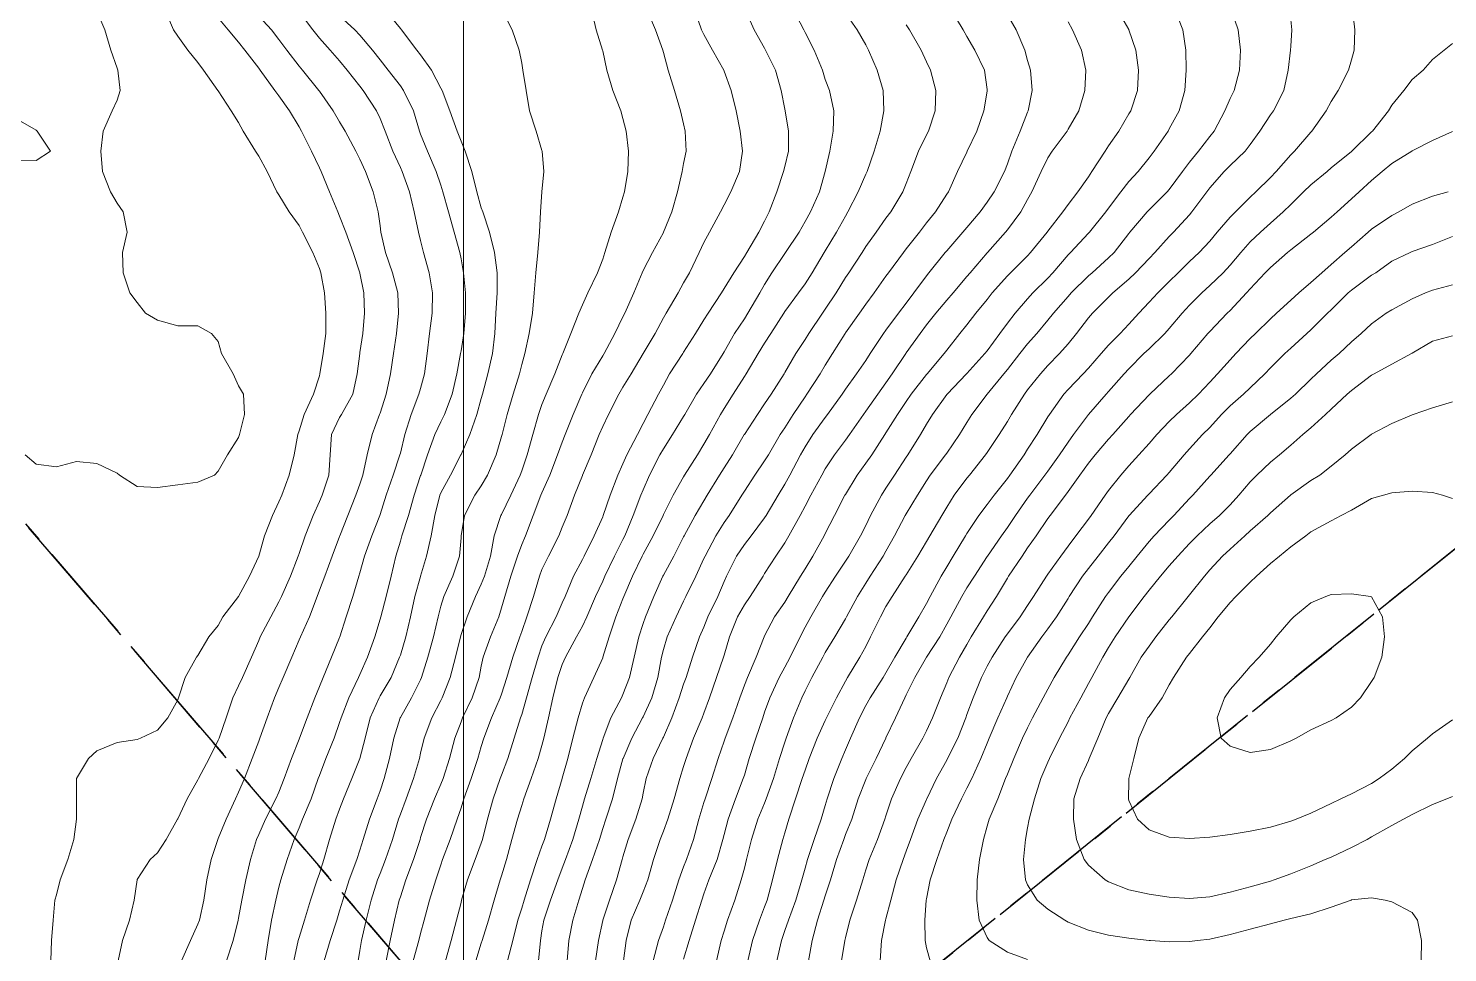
# Model space of a CAD drawing. Header units: centimetres. Extents: x 0 to 642158, y -847 to 649707.
# Drawn here: x 617056.06 to 617091.13, y 620321.45 to 620344.29 of the extents above; entities that cross this region are included whole.
import ezdxf

# ---------------------------------------------------------------- set-up
doc = ezdxf.new("R2010")
doc.units = ezdxf.units.CM
doc.header["$MEASUREMENT"] = 0
doc.linetypes.add('CENTERX2', pattern=[4, 2.5, -0.5, 0.5, -0.5])
doc.layers.add('MEV_grille', color=254, linetype='Continuous', lineweight=9)
doc.layers.add('WAL_topographie 0.5', color=253, linetype='Continuous', lineweight=20)
doc.layers.add('SPW_parcellaire cadastral', color=7, linetype='CENTERX2', lineweight=25, true_color=0xff0542)

# ---------------------------------------------------------------- blocks, each defined once
blk = doc.blocks.new('*U112')
at = {"layer": 'MEV_grille', "transparency": 33554687}
blk.add_lwpolyline([(0, 1825.476), (0, -1825.476)], dxfattribs=at)
blk = doc.blocks.new('*U113')
at = {"layer": 'MEV_grille', "color": 0, "linetype": 'ByBlock', "lineweight": -2, "transparency": 16777216}
blk.add_blockref('*U112', (1700, 0), dxfattribs=at)

msp = doc.modelspace()

# ---------------------------------------------------------------- linework, layer by layer
at = {"layer": 'SPW_parcellaire cadastral'}
for points in [[(617062.014, 620409.186), (617111.129, 620347.351), (617070.714, 620314.879), (617014.972, 620379.867), (617062.014, 620409.186)], [(617010.893, 620377.325), (617014.972, 620379.867), (617070.714, 620314.879), (617053.068, 620300.715), (616997.565, 620366.866), (617010.893, 620377.325)], [(617146.257, 620375.609), (617171.917, 620342.183), (617234.747, 620260.301), (617106.707, 620158.882), (617115.103, 620149.589), (617064.759, 620106.478), (617053.863, 620117.239), (616968.009, 620182.814), (616937.386, 620218.037), (616956.282, 620268.99), (616938.408, 620293.768), (616934.252, 620317.224), (616964.517, 620340.941), (617015.701, 620270.757), (617035.118, 620286.317), (617053.068, 620300.715), (617070.714, 620314.879), (617111.129, 620347.351), (617146.257, 620375.609)]]:
    msp.add_lwpolyline(points, dxfattribs=at)
at = {"layer": 'WAL_topographie 0.5'}
for points in [[(617056.612, 620321.25), (617056.633, 620321.75), (617056.668, 620322.25), (617056.715, 620322.75), (617056.75, 620322.883), (617056.842, 620323.25), (617057.037, 620323.75), (617057.185, 620324.25), (617057.247, 620324.75), (617057.25, 620325.25), (617057.25, 620325.75), (617057.25, 620325.75), (617057.541, 620326.25), (617057.75, 620326.437), (617058.25, 620326.639), (617058.75, 620326.715), (617058.831, 620326.75), (617059.25, 620326.945), (617059.508, 620327.25), (617059.75, 620327.697), (617059.769, 620327.75), (617059.93, 620328.25), (617060.214, 620328.75), (617060.25, 620328.794), (617060.522, 620329.25), (617060.75, 620329.537), (617060.866, 620329.75), (617061.25, 620330.25), (617061.25, 620330.25), (617061.524, 620330.75), (617061.75, 620331.25), (617061.75, 620331.25), (617061.897, 620331.75), (617062.088, 620332.25), (617062.25, 620332.592), (617062.32, 620332.75), (617062.499, 620333.25), (617062.624, 620333.75), (617062.721, 620334.25), (617062.75, 620334.341), (617062.873, 620334.75), (617063.108, 620335.25), (617063.25, 620335.7), (617063.264, 620335.75), (617063.343, 620336.25), (617063.406, 620336.75), (617063.407, 620337.25), (617063.372, 620337.75), (617063.287, 620338.25), (617063.25, 620338.35), (617063.086, 620338.75), (617062.834, 620339.25), (617062.75, 620339.413), (617062.504, 620339.75), (617062.25, 620340.175), (617062.202, 620340.25), (617061.956, 620340.75), (617061.75, 620341.129), (617061.673, 620341.25), (617061.368, 620341.75), (617061.25, 620341.958), (617061.066, 620342.25), (617060.75, 620342.739), (617060.741, 620342.75), (617060.388, 620343.25), (617060.25, 620343.446), (617059.997, 620343.75), (617059.75, 620344.09), (617059.648, 620344.25), (617059.428, 620344.75)], [(617062.62, 620321.25), (617062.729, 620321.75), (617062.75, 620321.826), (617062.882, 620322.25), (617063.034, 620322.75), (617063.198, 620323.25), (617063.25, 620323.405), (617063.36, 620323.75), (617063.502, 620324.25), (617063.658, 620324.75), (617063.75, 620324.996), (617063.849, 620325.25), (617064.049, 620325.75), (617064.25, 620326.247), (617064.251, 620326.25), (617064.384, 620326.75), (617064.504, 620327.25), (617064.724, 620327.75), (617064.75, 620327.797), (617065.022, 620328.25), (617065.233, 620328.75), (617065.25, 620328.799), (617065.387, 620329.25), (617065.505, 620329.75), (617065.608, 620330.25), (617065.75, 620330.747), (617065.751, 620330.75), (617065.9, 620331.25), (617066.015, 620331.75), (617066.1, 620332.25), (617066.228, 620332.75), (617066.25, 620332.807), (617066.489, 620333.25), (617066.747, 620333.75), (617066.75, 620333.757), (617066.965, 620334.25), (617067.143, 620334.75), (617067.25, 620335.142), (617067.279, 620335.25), (617067.413, 620335.75), (617067.523, 620336.25), (617067.582, 620336.75), (617067.613, 620337.25), (617067.644, 620337.75), (617067.646, 620338.25), (617067.577, 620338.75), (617067.453, 620339.25), (617067.285, 620339.75), (617067.25, 620339.855), (617067.137, 620340.25), (617067.014, 620340.75), (617066.853, 620341.25), (617066.75, 620341.497), (617066.653, 620341.75), (617066.473, 620342.25), (617066.282, 620342.75), (617066.25, 620342.81), (617066.021, 620343.25), (617065.75, 620343.629), (617065.661, 620343.75), (617065.277, 620344.25), (617065.25, 620344.283), (617064.869, 620344.75)], [(617063.369, 620321.25), (617063.515, 620321.75), (617063.677, 620322.25), (617063.75, 620322.483), (617063.827, 620322.75), (617063.986, 620323.25), (617064.173, 620323.75), (617064.25, 620323.982), (617064.335, 620324.25), (617064.488, 620324.75), (617064.677, 620325.25), (617064.75, 620325.451), (617064.848, 620325.75), (617064.979, 620326.25), (617065.092, 620326.75), (617065.244, 620327.25), (617065.25, 620327.261), (617065.524, 620327.75), (617065.75, 620328.195), (617065.774, 620328.25), (617065.931, 620328.75), (617066.072, 620329.25), (617066.183, 620329.75), (617066.25, 620330.008), (617066.324, 620330.25), (617066.544, 620330.75), (617066.711, 620331.25), (617066.75, 620331.701), (617066.754, 620331.75), (617066.834, 620332.25), (617067.093, 620332.75), (617067.25, 620332.988), (617067.403, 620333.25), (617067.616, 620333.75), (617067.75, 620334.199), (617067.764, 620334.25), (617067.89, 620334.75), (617068.04, 620335.25), (617068.195, 620335.75), (617068.25, 620335.983), (617068.323, 620336.25), (617068.437, 620336.75), (617068.516, 620337.25), (617068.557, 620337.75), (617068.599, 620338.25), (617068.646, 620338.75), (617068.685, 620339.25), (617068.709, 620339.75), (617068.75, 620340.25), (617068.75, 620340.25), (617068.795, 620340.75), (617068.755, 620341.25), (617068.75, 620341.269), (617068.606, 620341.75), (617068.443, 620342.25), (617068.355, 620342.75), (617068.279, 620343.25), (617068.25, 620343.425), (617068.182, 620343.75), (617068.013, 620344.25), (617067.759, 620344.75)], [(617064.204, 620321.25), (617064.25, 620321.506), (617064.289, 620321.75), (617064.405, 620322.25), (617064.533, 620322.75), (617064.688, 620323.25), (617064.75, 620323.409), (617064.885, 620323.75), (617065.056, 620324.25), (617065.206, 620324.75), (617065.25, 620324.869), (617065.393, 620325.25), (617065.579, 620325.75), (617065.72, 620326.25), (617065.75, 620326.379), (617065.84, 620326.75), (617066.031, 620327.25), (617066.25, 620327.682), (617066.283, 620327.75), (617066.481, 620328.25), (617066.613, 620328.75), (617066.733, 620329.25), (617066.75, 620329.311), (617066.9, 620329.75), (617067.111, 620330.25), (617067.25, 620330.551), (617067.326, 620330.75), (617067.474, 620331.25), (617067.569, 620331.75), (617067.736, 620332.25), (617067.75, 620332.275), (617067.976, 620332.75), (617068.214, 620333.25), (617068.25, 620333.351), (617068.384, 620333.75), (617068.52, 620334.25), (617068.661, 620334.75), (617068.75, 620334.996), (617068.852, 620335.25), (617069.066, 620335.75), (617069.25, 620336.219), (617069.264, 620336.25), (617069.464, 620336.75), (617069.658, 620337.25), (617069.75, 620337.453), (617069.886, 620337.75), (617070.121, 620338.25), (617070.25, 620338.585), (617070.304, 620338.75), (617070.463, 620339.25), (617070.642, 620339.75), (617070.75, 620340.113), (617070.79, 620340.25), (617070.872, 620340.75), (617070.885, 620341.25), (617070.833, 620341.75), (617070.75, 620342.062), (617070.696, 620342.25), (617070.497, 620342.75), (617070.355, 620343.25), (617070.25, 620343.733), (617070.246, 620343.75), (617070.09, 620344.25), (617069.977, 620344.75)], [(617064.899, 620321.25), (617064.997, 620321.75), (617065.109, 620322.25), (617065.224, 620322.75), (617065.25, 620322.833), (617065.388, 620323.25), (617065.573, 620323.75), (617065.736, 620324.25), (617065.75, 620324.294), (617065.9, 620324.75), (617066.094, 620325.25), (617066.25, 620325.615), (617066.306, 620325.75), (617066.467, 620326.25), (617066.597, 620326.75), (617066.75, 620327.15), (617066.788, 620327.25), (617067.028, 620327.75), (617067.194, 620328.25), (617067.25, 620328.526), (617067.299, 620328.75), (617067.476, 620329.25), (617067.682, 620329.75), (617067.75, 620329.967), (617067.828, 620330.25), (617067.977, 620330.75), (617068.146, 620331.25), (617068.25, 620331.534), (617068.344, 620331.75), (617068.53, 620332.25), (617068.724, 620332.75), (617068.75, 620332.812), (617068.942, 620333.25), (617069.134, 620333.75), (617069.25, 620334.066), (617069.323, 620334.25), (617069.521, 620334.75), (617069.734, 620335.25), (617069.75, 620335.284), (617069.984, 620335.75), (617070.25, 620336.194), (617070.284, 620336.25), (617070.55, 620336.75), (617070.75, 620337.158), (617070.796, 620337.25), (617071.017, 620337.75), (617071.225, 620338.25), (617071.25, 620338.304), (617071.484, 620338.75), (617071.75, 620339.239), (617071.755, 620339.25), (617071.962, 620339.75), (617072.102, 620340.25), (617072.216, 620340.75), (617072.25, 620340.946), (617072.311, 620341.25), (617072.291, 620341.75), (617072.25, 620341.925), (617072.17, 620342.25), (617072.021, 620342.75), (617071.866, 620343.25), (617071.75, 620343.692), (617071.735, 620343.75), (617071.553, 620344.25), (617071.338, 620344.75)], [(617065.566, 620321.25), (617065.707, 620321.75), (617065.75, 620321.925), (617065.837, 620322.25), (617065.973, 620322.75), (617066.13, 620323.25), (617066.25, 620323.619), (617066.295, 620323.75), (617066.484, 620324.25), (617066.655, 620324.75), (617066.75, 620325.027), (617066.822, 620325.25), (617066.999, 620325.75), (617067.165, 620326.25), (617067.25, 620326.545), (617067.312, 620326.75), (617067.502, 620327.25), (617067.72, 620327.75), (617067.75, 620327.839), (617067.882, 620328.25), (617068.026, 620328.75), (617068.203, 620329.25), (617068.25, 620329.382), (617068.379, 620329.75), (617068.541, 620330.25), (617068.685, 620330.75), (617068.75, 620330.914), (617068.908, 620331.25), (617069.167, 620331.75), (617069.25, 620331.963), (617069.369, 620332.25), (617069.556, 620332.75), (617069.75, 620333.239), (617069.755, 620333.25), (617069.964, 620333.75), (617070.164, 620334.25), (617070.25, 620334.45), (617070.393, 620334.75), (617070.647, 620335.25), (617070.75, 620335.421), (617070.95, 620335.75), (617071.248, 620336.25), (617071.25, 620336.254), (617071.544, 620336.75), (617071.75, 620337.136), (617071.815, 620337.25), (617072.111, 620337.75), (617072.25, 620337.995), (617072.391, 620338.25), (617072.633, 620338.75), (617072.75, 620338.996), (617072.891, 620339.25), (617073.161, 620339.75), (617073.25, 620339.922), (617073.418, 620340.25), (617073.631, 620340.75), (617073.702, 620341.25), (617073.646, 620341.75), (617073.545, 620342.25), (617073.422, 620342.75), (617073.25, 620343.228), (617073.242, 620343.25), (617072.96, 620343.75), (617072.75, 620344.131), (617072.694, 620344.25), (617072.516, 620344.75)], [(617066.367, 620321.25), (617066.506, 620321.75), (617066.64, 620322.25), (617066.75, 620322.692), (617066.764, 620322.75), (617066.908, 620323.25), (617067.102, 620323.75), (617067.25, 620324.152), (617067.282, 620324.25), (617067.406, 620324.75), (617067.545, 620325.25), (617067.72, 620325.75), (617067.75, 620325.835), (617067.902, 620326.25), (617068.062, 620326.75), (617068.221, 620327.25), (617068.25, 620327.336), (617068.371, 620327.75), (617068.507, 620328.25), (617068.652, 620328.75), (617068.75, 620329.032), (617068.841, 620329.25), (617069.097, 620329.75), (617069.25, 620330.094), (617069.322, 620330.25), (617069.531, 620330.75), (617069.75, 620331.167), (617069.79, 620331.25), (617070.037, 620331.75), (617070.25, 620332.215), (617070.264, 620332.25), (617070.438, 620332.75), (617070.627, 620333.25), (617070.75, 620333.526), (617070.85, 620333.75), (617071.106, 620334.25), (617071.25, 620334.527), (617071.367, 620334.75), (617071.632, 620335.25), (617071.75, 620335.473), (617071.897, 620335.75), (617072.226, 620336.25), (617072.25, 620336.288), (617072.539, 620336.75), (617072.75, 620337.085), (617072.855, 620337.25), (617073.184, 620337.75), (617073.25, 620337.856), (617073.492, 620338.25), (617073.75, 620338.651), (617073.809, 620338.75), (617074.108, 620339.25), (617074.25, 620339.524), (617074.361, 620339.75), (617074.55, 620340.25), (617074.72, 620340.75), (617074.75, 620340.875), (617074.84, 620341.25), (617074.842, 620341.75), (617074.757, 620342.25), (617074.75, 620342.287), (617074.66, 620342.75), (617074.522, 620343.25), (617074.276, 620343.75), (617074.25, 620343.796), (617073.992, 620344.25), (617073.773, 620344.75)], [(617067.115, 620321.25), (617067.25, 620321.689), (617067.27, 620321.75), (617067.432, 620322.25), (617067.568, 620322.75), (617067.717, 620323.25), (617067.75, 620323.348), (617067.874, 620323.75), (617068.007, 620324.25), (617068.146, 620324.75), (617068.25, 620325.083), (617068.305, 620325.25), (617068.479, 620325.75), (617068.655, 620326.25), (617068.75, 620326.57), (617068.799, 620326.75), (617068.914, 620327.25), (617069.016, 620327.75), (617069.14, 620328.25), (617069.25, 620328.57), (617069.333, 620328.75), (617069.603, 620329.25), (617069.75, 620329.52), (617069.857, 620329.75), (617070.075, 620330.25), (617070.25, 620330.628), (617070.302, 620330.75), (617070.541, 620331.25), (617070.75, 620331.661), (617070.794, 620331.75), (617071.004, 620332.25), (617071.196, 620332.75), (617071.25, 620332.887), (617071.407, 620333.25), (617071.665, 620333.75), (617071.75, 620333.896), (617071.978, 620334.25), (617072.25, 620334.697), (617072.282, 620334.75), (617072.565, 620335.25), (617072.75, 620335.516), (617072.912, 620335.75), (617073.223, 620336.25), (617073.25, 620336.297), (617073.509, 620336.75), (617073.75, 620337.108), (617073.84, 620337.25), (617074.133, 620337.75), (617074.25, 620337.955), (617074.431, 620338.25), (617074.75, 620338.722), (617074.77, 620338.75), (617075.102, 620339.25), (617075.25, 620339.513), (617075.388, 620339.75), (617075.603, 620340.25), (617075.75, 620340.746), (617075.751, 620340.75), (617075.861, 620341.25), (617075.942, 620341.75), (617075.958, 620342.25), (617075.853, 620342.75), (617075.75, 620343.023), (617075.678, 620343.25), (617075.478, 620343.75), (617075.25, 620344.185), (617075.216, 620344.25), (617074.954, 620344.75)], [(617069.371, 620321.25), (617069.411, 620321.75), (617069.508, 620322.25), (617069.662, 620322.75), (617069.75, 620323.036), (617069.819, 620323.25), (617070, 620323.75), (617070.168, 620324.25), (617070.25, 620324.519), (617070.327, 620324.75), (617070.492, 620325.25), (617070.616, 620325.75), (617070.75, 620326.238), (617070.754, 620326.25), (617070.97, 620326.75), (617071.237, 620327.25), (617071.25, 620327.274), (617071.466, 620327.75), (617071.61, 620328.25), (617071.701, 620328.75), (617071.75, 620328.938), (617071.843, 620329.25), (617072.063, 620329.75), (617072.25, 620330.138), (617072.306, 620330.25), (617072.548, 620330.75), (617072.75, 620331.185), (617072.779, 620331.25), (617073.046, 620331.75), (617073.25, 620332.076), (617073.376, 620332.25), (617073.687, 620332.75), (617073.75, 620332.852), (617074.012, 620333.25), (617074.25, 620333.598), (617074.343, 620333.75), (617074.639, 620334.25), (617074.75, 620334.42), (617074.954, 620334.75), (617075.25, 620335.184), (617075.297, 620335.25), (617075.622, 620335.75), (617075.75, 620335.962), (617075.931, 620336.25), (617076.241, 620336.75), (617076.25, 620336.763), (617076.595, 620337.25), (617076.75, 620337.473), (617076.954, 620337.75), (617077.25, 620338.16), (617077.314, 620338.25), (617077.679, 620338.75), (617077.75, 620338.84), (617078.078, 620339.25), (617078.25, 620339.478), (617078.47, 620339.75), (617078.75, 620340.191), (617078.791, 620340.25), (617079.016, 620340.75), (617079.25, 620341.23), (617079.259, 620341.25), (617079.492, 620341.75), (617079.665, 620342.25), (617079.75, 620342.733), (617079.753, 620342.75), (617079.75, 620342.772), (617079.681, 620343.25), (617079.441, 620343.75), (617079.25, 620344.081), (617079.155, 620344.25), (617078.848, 620344.75)], [(617071.497, 620321.25), (617071.626, 620321.75), (617071.75, 620322.092), (617071.803, 620322.25), (617071.973, 620322.75), (617072.132, 620323.25), (617072.25, 620323.571), (617072.319, 620323.75), (617072.495, 620324.25), (617072.627, 620324.75), (617072.75, 620325.159), (617072.778, 620325.25), (617072.948, 620325.75), (617073.099, 620326.25), (617073.25, 620326.678), (617073.275, 620326.75), (617073.469, 620327.25), (617073.639, 620327.75), (617073.75, 620328.056), (617073.824, 620328.25), (617074.044, 620328.75), (617074.237, 620329.25), (617074.25, 620329.277), (617074.499, 620329.75), (617074.75, 620330.111), (617074.829, 620330.25), (617075.136, 620330.75), (617075.25, 620330.934), (617075.445, 620331.25), (617075.722, 620331.75), (617075.75, 620331.806), (617075.98, 620332.25), (617076.237, 620332.75), (617076.25, 620332.772), (617076.538, 620333.25), (617076.75, 620333.545), (617076.897, 620333.75), (617077.219, 620334.25), (617077.25, 620334.297), (617077.538, 620334.75), (617077.75, 620335.07), (617077.872, 620335.25), (617078.25, 620335.732), (617078.266, 620335.75), (617078.687, 620336.25), (617078.75, 620336.335), (617079.076, 620336.75), (617079.25, 620336.958), (617079.473, 620337.25), (617079.75, 620337.591), (617079.877, 620337.75), (617080.25, 620338.173), (617080.327, 620338.25), (617080.75, 620338.67), (617080.824, 620338.75), (617081.23, 620339.25), (617081.25, 620339.278), (617081.623, 620339.75), (617081.75, 620339.938), (617081.991, 620340.25), (617082.25, 620340.618), (617082.336, 620340.75), (617082.666, 620341.25), (617082.75, 620341.38), (617083.002, 620341.75), (617083.25, 620342.171), (617083.296, 620342.25), (617083.461, 620342.75), (617083.49, 620343.25), (617083.423, 620343.75), (617083.253, 620344.25), (617083.25, 620344.256), (617082.963, 620344.75)], [(617072.25, 620321.289), (617072.383, 620321.75), (617072.546, 620322.25), (617072.698, 620322.75), (617072.75, 620322.908), (617072.873, 620323.25), (617073.076, 620323.75), (617073.221, 620324.25), (617073.25, 620324.369), (617073.347, 620324.75), (617073.532, 620325.25), (617073.724, 620325.75), (617073.75, 620325.836), (617073.873, 620326.25), (617074.03, 620326.75), (617074.203, 620327.25), (617074.25, 620327.389), (617074.377, 620327.75), (617074.61, 620328.25), (617074.75, 620328.501), (617074.885, 620328.75), (617075.13, 620329.25), (617075.25, 620329.489), (617075.389, 620329.75), (617075.68, 620330.25), (617075.75, 620330.361), (617076.006, 620330.75), (617076.25, 620331.121), (617076.333, 620331.25), (617076.624, 620331.75), (617076.75, 620332.005), (617076.867, 620332.25), (617077.135, 620332.75), (617077.25, 620332.924), (617077.461, 620333.25), (617077.75, 620333.693), (617077.787, 620333.75), (617078.099, 620334.25), (617078.25, 620334.509), (617078.399, 620334.75), (617078.75, 620335.237), (617078.76, 620335.25), (617079.239, 620335.75), (617079.25, 620335.762), (617079.695, 620336.25), (617079.75, 620336.322), (617080.06, 620336.75), (617080.25, 620337.005), (617080.444, 620337.25), (617080.75, 620337.605), (617080.879, 620337.75), (617081.25, 620338.115), (617081.376, 620338.25), (617081.75, 620338.69), (617081.809, 620338.75), (617082.25, 620339.223), (617082.275, 620339.25), (617082.68, 620339.75), (617082.75, 620339.846), (617083.052, 620340.25), (617083.25, 620340.505), (617083.482, 620340.75), (617083.75, 620341.085), (617083.873, 620341.25), (617084.222, 620341.75), (617084.25, 620341.801), (617084.498, 620342.25), (617084.635, 620342.75), (617084.671, 620343.25), (617084.662, 620343.75), (617084.585, 620344.25), (617084.389, 620344.75)], [(617073.064, 620321.25), (617073.176, 620321.75), (617073.25, 620321.984), (617073.335, 620322.25), (617073.511, 620322.75), (617073.671, 620323.25), (617073.75, 620323.539), (617073.804, 620323.75), (617073.924, 620324.25), (617074.083, 620324.75), (617074.25, 620325.145), (617074.293, 620325.25), (617074.471, 620325.75), (617074.619, 620326.25), (617074.75, 620326.651), (617074.783, 620326.75), (617074.967, 620327.25), (617075.168, 620327.75), (617075.25, 620327.919), (617075.418, 620328.25), (617075.686, 620328.75), (617075.75, 620328.867), (617075.982, 620329.25), (617076.25, 620329.702), (617076.276, 620329.75), (617076.548, 620330.25), (617076.75, 620330.577), (617076.858, 620330.75), (617077.184, 620331.25), (617077.25, 620331.369), (617077.463, 620331.75), (617077.726, 620332.25), (617077.75, 620332.29), (617078.027, 620332.75), (617078.25, 620333.11), (617078.343, 620333.25), (617078.719, 620333.75), (617078.75, 620333.794), (617079.069, 620334.25), (617079.25, 620334.549), (617079.374, 620334.75), (617079.75, 620335.248), (617079.751, 620335.25), (617080.161, 620335.75), (617080.25, 620335.861), (617080.557, 620336.25), (617080.75, 620336.489), (617080.98, 620336.75), (617081.25, 620337.074), (617081.392, 620337.25), (617081.75, 620337.665), (617081.824, 620337.75), (617082.25, 620338.175), (617082.341, 620338.25), (617082.75, 620338.616), (617082.884, 620338.75), (617083.25, 620339.216), (617083.277, 620339.25), (617083.702, 620339.75), (617083.75, 620339.799), (617084.198, 620340.25), (617084.25, 620340.309), (617084.574, 620340.75), (617084.75, 620340.98), (617084.974, 620341.25), (617085.25, 620341.612), (617085.357, 620341.75), (617085.622, 620342.25), (617085.75, 620342.549), (617085.85, 620342.75), (617085.985, 620343.25), (617086.013, 620343.75), (617085.952, 620344.25), (617085.775, 620344.75)], [(617074.554, 620321.25), (617074.664, 620321.75), (617074.75, 620321.995), (617074.838, 620322.25), (617075.021, 620322.75), (617075.169, 620323.25), (617075.25, 620323.536), (617075.311, 620323.75), (617075.478, 620324.25), (617075.646, 620324.75), (617075.75, 620325.084), (617075.799, 620325.25), (617075.963, 620325.75), (617076.16, 620326.25), (617076.25, 620326.461), (617076.373, 620326.75), (617076.592, 620327.25), (617076.75, 620327.556), (617076.856, 620327.75), (617077.176, 620328.25), (617077.25, 620328.367), (617077.472, 620328.75), (617077.75, 620329.222), (617077.768, 620329.25), (617078.062, 620329.75), (617078.25, 620330.076), (617078.338, 620330.25), (617078.613, 620330.75), (617078.75, 620330.985), (617078.906, 620331.25), (617079.216, 620331.75), (617079.25, 620331.806), (617079.545, 620332.25), (617079.75, 620332.52), (617079.922, 620332.75), (617080.25, 620333.164), (617080.312, 620333.25), (617080.662, 620333.75), (617080.75, 620333.887), (617080.987, 620334.25), (617081.25, 620334.689), (617081.288, 620334.75), (617081.641, 620335.25), (617081.75, 620335.367), (617082.119, 620335.75), (617082.25, 620335.889), (617082.568, 620336.25), (617082.75, 620336.461), (617083.035, 620336.75), (617083.25, 620336.981), (617083.499, 620337.25), (617083.75, 620337.519), (617083.964, 620337.75), (617084.25, 620338.028), (617084.471, 620338.25), (617084.75, 620338.528), (617084.984, 620338.75), (617085.25, 620339.03), (617085.43, 620339.25), (617085.75, 620339.62), (617085.883, 620339.75), (617086.25, 620340.114), (617086.392, 620340.25), (617086.75, 620340.605), (617086.889, 620340.75), (617087.25, 620341.158), (617087.341, 620341.25), (617087.75, 620341.723), (617087.775, 620341.75), (617088.128, 620342.25), (617088.25, 620342.475), (617088.424, 620342.75), (617088.678, 620343.25), (617088.75, 620343.511), (617088.814, 620343.75), (617088.836, 620344.25), (617088.776, 620344.75)], [(617055.979, 620333.75), (617056.25, 620333.518), (617056.75, 620333.456), (617057.25, 620333.581), (617057.75, 620333.533), (617058.25, 620333.298), (617058.311, 620333.25), (617058.75, 620332.971), (617059.25, 620332.94), (617059.75, 620333.005), (617060.25, 620333.075), (617060.655, 620333.25), (617060.75, 620333.343), (617060.983, 620333.75), (617061.25, 620334.175), (617061.277, 620334.25), (617061.402, 620334.75), (617061.377, 620335.25), (617061.25, 620335.455), (617061.122, 620335.75), (617060.834, 620336.25), (617060.75, 620336.553), (617060.58, 620336.75), (617060.25, 620336.934), (617059.75, 620336.939), (617059.25, 620337.08), (617058.952, 620337.25), (617058.75, 620337.511), (617058.563, 620337.75), (617058.398, 620338.25), (617058.382, 620338.75), (617058.497, 620339.25), (617058.405, 620339.75), (617058.25, 620339.971), (617058.088, 620340.25), (617057.893, 620340.75), (617057.85, 620341.25), (617057.908, 620341.75), (617058.128, 620342.25), (617058.25, 620342.514), (617058.327, 620342.75), (617058.266, 620343.25), (617058.25, 620343.305), (617058.098, 620343.75), (617057.949, 620344.25), (617057.75, 620344.712)], [(617058.277, 620321.25), (617058.384, 620321.75), (617058.557, 620322.25), (617058.675, 620322.75), (617058.748, 620323.25), (617058.75, 620323.257), (617059.065, 620323.75), (617059.25, 620323.915), (617059.463, 620324.25), (617059.745, 620324.75), (617059.75, 620324.757), (617059.985, 620325.25), (617060.25, 620325.719), (617060.265, 620325.75), (617060.53, 620326.25), (617060.75, 620326.701), (617060.77, 620326.75), (617060.944, 620327.25), (617061.112, 620327.75), (617061.25, 620328.039), (617061.347, 620328.25), (617061.573, 620328.75), (617061.75, 620329.162), (617061.786, 620329.25), (617062.051, 620329.75), (617062.25, 620330.118), (617062.313, 620330.25), (617062.535, 620330.75), (617062.729, 620331.25), (617062.75, 620331.311), (617062.895, 620331.75), (617063.093, 620332.25), (617063.25, 620332.598), (617063.315, 620332.75), (617063.48, 620333.25), (617063.512, 620333.75), (617063.546, 620334.25), (617063.75, 620334.671), (617063.793, 620334.75), (617064.073, 620335.25), (617064.184, 620335.75), (617064.246, 620336.25), (617064.25, 620336.277), (617064.322, 620336.75), (617064.366, 620337.25), (617064.346, 620337.75), (617064.25, 620338.234), (617064.247, 620338.25), (617064.081, 620338.75), (617063.903, 620339.25), (617063.75, 620339.649), (617063.707, 620339.75), (617063.499, 620340.25), (617063.291, 620340.75), (617063.25, 620340.839), (617063.055, 620341.25), (617062.808, 620341.75), (617062.75, 620341.855), (617062.509, 620342.25), (617062.25, 620342.616), (617062.152, 620342.75), (617061.788, 620343.25), (617061.75, 620343.3), (617061.404, 620343.75), (617061.25, 620343.946), (617060.997, 620344.25), (617060.75, 620344.542)], [(617059.841, 620321.25), (617060.067, 620321.75), (617060.25, 620322.154), (617060.287, 620322.25), (617060.394, 620322.75), (617060.469, 620323.25), (617060.578, 620323.75), (617060.739, 620324.25), (617060.75, 620324.275), (617060.943, 620324.75), (617061.176, 620325.25), (617061.25, 620325.414), (617061.398, 620325.75), (617061.589, 620326.25), (617061.75, 620326.679), (617061.777, 620326.75), (617061.961, 620327.25), (617062.142, 620327.75), (617062.25, 620327.999), (617062.357, 620328.25), (617062.566, 620328.75), (617062.75, 620329.178), (617062.781, 620329.25), (617063.002, 620329.75), (617063.191, 620330.25), (617063.25, 620330.403), (617063.383, 620330.75), (617063.567, 620331.25), (617063.75, 620331.734), (617063.756, 620331.75), (617063.954, 620332.25), (617064.154, 620332.75), (617064.25, 620333.029), (617064.321, 620333.25), (617064.434, 620333.75), (617064.553, 620334.25), (617064.739, 620334.75), (617064.75, 620334.78), (617064.899, 620335.25), (617065.006, 620335.75), (617065.083, 620336.25), (617065.152, 620336.75), (617065.207, 620337.25), (617065.192, 620337.75), (617065.055, 620338.25), (617064.884, 620338.75), (617064.772, 620339.25), (617064.75, 620339.411), (617064.7, 620339.75), (617064.579, 620340.25), (617064.387, 620340.75), (617064.25, 620341.052), (617064.154, 620341.25), (617063.885, 620341.75), (617063.75, 620341.979), (617063.587, 620342.25), (617063.25, 620342.732), (617063.238, 620342.75), (617062.834, 620343.25), (617062.75, 620343.351), (617062.442, 620343.75), (617062.25, 620344.01), (617062.064, 620344.25), (617061.75, 620344.587)], [(617060.954, 620321.25), (617061.123, 620321.75), (617061.24, 620322.25), (617061.25, 620322.304), (617061.331, 620322.75), (617061.429, 620323.25), (617061.545, 620323.75), (617061.697, 620324.25), (617061.75, 620324.37), (617061.922, 620324.75), (617062.177, 620325.25), (617062.25, 620325.417), (617062.383, 620325.75), (617062.561, 620326.25), (617062.75, 620326.725), (617062.76, 620326.75), (617062.948, 620327.25), (617063.136, 620327.75), (617063.25, 620328.025), (617063.339, 620328.25), (617063.546, 620328.75), (617063.75, 620329.235), (617063.756, 620329.25), (617063.913, 620329.75), (617064.078, 620330.25), (617064.226, 620330.75), (617064.25, 620330.832), (617064.364, 620331.25), (617064.543, 620331.75), (617064.74, 620332.25), (617064.75, 620332.279), (617064.9, 620332.75), (617065.07, 620333.25), (617065.239, 620333.75), (617065.25, 620333.794), (617065.36, 620334.25), (617065.515, 620334.75), (617065.709, 620335.25), (617065.75, 620335.392), (617065.85, 620335.75), (617065.913, 620336.25), (617065.97, 620336.75), (617066.037, 620337.25), (617066.045, 620337.75), (617065.962, 620338.25), (617065.826, 620338.75), (617065.75, 620339.048), (617065.697, 620339.25), (617065.588, 620339.75), (617065.475, 620340.25), (617065.298, 620340.75), (617065.25, 620340.852), (617065.061, 620341.25), (617064.873, 620341.75), (617064.75, 620342.061), (617064.663, 620342.25), (617064.332, 620342.75), (617064.25, 620342.856), (617063.939, 620343.25), (617063.75, 620343.48), (617063.514, 620343.75), (617063.25, 620344.042), (617063.088, 620344.25), (617062.75, 620344.693)], [(617061.91, 620321.25), (617061.985, 620321.75), (617062.07, 620322.25), (617062.175, 620322.75), (617062.25, 620323.072), (617062.297, 620323.25), (617062.452, 620323.75), (617062.628, 620324.25), (617062.75, 620324.531), (617062.834, 620324.75), (617063.044, 620325.25), (617063.223, 620325.75), (617063.25, 620325.828), (617063.407, 620326.25), (617063.613, 620326.75), (617063.75, 620327.135), (617063.785, 620327.25), (617063.976, 620327.75), (617064.214, 620328.25), (617064.25, 620328.327), (617064.439, 620328.75), (617064.62, 620329.25), (617064.75, 620329.688), (617064.767, 620329.75), (617064.897, 620330.25), (617065.023, 620330.75), (617065.138, 620331.25), (617065.25, 620331.617), (617065.289, 620331.75), (617065.45, 620332.25), (617065.588, 620332.75), (617065.75, 620333.24), (617065.753, 620333.25), (617065.917, 620333.75), (617066.102, 620334.25), (617066.25, 620334.562), (617066.345, 620334.75), (617066.527, 620335.25), (617066.643, 620335.75), (617066.739, 620336.25), (617066.75, 620336.317), (617066.819, 620336.75), (617066.863, 620337.25), (617066.862, 620337.75), (617066.812, 620338.25), (617066.75, 620338.593), (617066.72, 620338.75), (617066.583, 620339.25), (617066.437, 620339.75), (617066.301, 620340.25), (617066.25, 620340.408), (617066.135, 620340.75), (617065.917, 620341.25), (617065.75, 620341.673), (617065.722, 620341.75), (617065.573, 620342.25), (617065.329, 620342.75), (617065.25, 620342.863), (617064.951, 620343.25), (617064.75, 620343.506), (617064.56, 620343.75), (617064.25, 620344.12), (617064.128, 620344.25), (617063.75, 620344.598)], [(617067.896, 620321.25), (617068.033, 620321.75), (617068.157, 620322.25), (617068.25, 620322.549), (617068.307, 620322.75), (617068.465, 620323.25), (617068.63, 620323.75), (617068.75, 620324.083), (617068.809, 620324.25), (617068.964, 620324.75), (617069.097, 620325.25), (617069.247, 620325.75), (617069.25, 620325.76), (617069.386, 620326.25), (617069.512, 620326.75), (617069.647, 620327.25), (617069.75, 620327.615), (617069.797, 620327.75), (617070.029, 620328.25), (617070.25, 620328.731), (617070.257, 620328.75), (617070.407, 620329.25), (617070.574, 620329.75), (617070.75, 620330.194), (617070.773, 620330.25), (617070.986, 620330.75), (617071.229, 620331.25), (617071.25, 620331.293), (617071.496, 620331.75), (617071.74, 620332.25), (617071.75, 620332.273), (617071.993, 620332.75), (617072.25, 620333.208), (617072.275, 620333.25), (617072.589, 620333.75), (617072.75, 620334.01), (617072.885, 620334.25), (617073.158, 620334.75), (617073.25, 620334.897), (617073.476, 620335.25), (617073.75, 620335.682), (617073.794, 620335.75), (617074.091, 620336.25), (617074.25, 620336.506), (617074.403, 620336.75), (617074.725, 620337.25), (617074.75, 620337.289), (617075.089, 620337.75), (617075.25, 620337.976), (617075.429, 620338.25), (617075.725, 620338.75), (617075.75, 620338.791), (617076.026, 620339.25), (617076.25, 620339.648), (617076.309, 620339.75), (617076.561, 620340.25), (617076.75, 620340.685), (617076.782, 620340.75), (617076.957, 620341.25), (617077.102, 620341.75), (617077.2, 620342.25), (617077.183, 620342.75), (617077.035, 620343.25), (617076.818, 620343.75), (617076.75, 620343.882), (617076.54, 620344.25), (617076.25, 620344.663)], [(617070.072, 620321.25), (617070.146, 620321.75), (617070.25, 620322.242), (617070.252, 620322.25), (617070.417, 620322.75), (617070.595, 620323.25), (617070.73, 620323.75), (617070.75, 620323.818), (617070.876, 620324.25), (617071.067, 620324.75), (617071.223, 620325.25), (617071.25, 620325.389), (617071.327, 620325.75), (617071.499, 620326.25), (617071.736, 620326.75), (617071.75, 620326.778), (617071.961, 620327.25), (617072.14, 620327.75), (617072.25, 620328.088), (617072.31, 620328.25), (617072.473, 620328.75), (617072.641, 620329.25), (617072.75, 620329.495), (617072.851, 620329.75), (617073.091, 620330.25), (617073.25, 620330.62), (617073.311, 620330.75), (617073.555, 620331.25), (617073.75, 620331.536), (617073.915, 620331.75), (617074.25, 620332.19), (617074.291, 620332.25), (617074.584, 620332.75), (617074.75, 620333.024), (617074.874, 620333.25), (617075.139, 620333.75), (617075.25, 620333.946), (617075.445, 620334.25), (617075.75, 620334.675), (617075.807, 620334.75), (617076.17, 620335.25), (617076.25, 620335.368), (617076.525, 620335.75), (617076.75, 620336.078), (617076.862, 620336.25), (617077.19, 620336.75), (617077.25, 620336.832), (617077.563, 620337.25), (617077.75, 620337.495), (617077.941, 620337.75), (617078.25, 620338.176), (617078.308, 620338.25), (617078.715, 620338.75), (617078.75, 620338.792), (617079.151, 620339.25), (617079.25, 620339.365), (617079.574, 620339.75), (617079.75, 620339.991), (617079.922, 620340.25), (617080.174, 620340.75), (617080.25, 620340.942), (617080.36, 620341.25), (617080.565, 620341.75), (617080.75, 620342.214), (617080.766, 620342.25), (617080.862, 620342.75), (617080.822, 620343.25), (617080.75, 620343.489), (617080.679, 620343.75), (617080.467, 620344.25), (617080.25, 620344.618)], [(617070.768, 620321.25), (617070.826, 620321.75), (617070.956, 620322.25), (617071.171, 620322.75), (617071.25, 620322.955), (617071.367, 620323.25), (617071.505, 620323.75), (617071.669, 620324.25), (617071.75, 620324.455), (617071.862, 620324.75), (617072.014, 620325.25), (617072.157, 620325.75), (617072.25, 620326.047), (617072.31, 620326.25), (617072.497, 620326.75), (617072.708, 620327.25), (617072.75, 620327.368), (617072.887, 620327.75), (617073.065, 620328.25), (617073.236, 620328.75), (617073.25, 620328.797), (617073.386, 620329.25), (617073.581, 620329.75), (617073.75, 620330.047), (617073.896, 620330.25), (617074.211, 620330.75), (617074.25, 620330.815), (617074.526, 620331.25), (617074.75, 620331.576), (617074.853, 620331.75), (617075.127, 620332.25), (617075.25, 620332.484), (617075.391, 620332.75), (617075.662, 620333.25), (617075.75, 620333.404), (617075.979, 620333.75), (617076.25, 620334.113), (617076.347, 620334.25), (617076.693, 620334.75), (617076.75, 620334.828), (617077.05, 620335.25), (617077.25, 620335.532), (617077.4, 620335.75), (617077.737, 620336.25), (617077.75, 620336.269), (617078.091, 620336.75), (617078.25, 620336.961), (617078.481, 620337.25), (617078.75, 620337.573), (617078.907, 620337.75), (617079.25, 620338.155), (617079.328, 620338.25), (617079.75, 620338.737), (617079.762, 620338.75), (617080.203, 620339.25), (617080.25, 620339.311), (617080.58, 620339.75), (617080.75, 620340.058), (617080.856, 620340.25), (617081.081, 620340.75), (617081.25, 620341.09), (617081.358, 620341.25), (617081.724, 620341.75), (617081.75, 620341.794), (617082.017, 620342.25), (617082.167, 620342.75), (617082.187, 620343.25), (617082.077, 620343.75), (617081.857, 620344.25), (617081.75, 620344.446)], [(617073.839, 620321.25), (617073.95, 620321.75), (617074.121, 620322.25), (617074.25, 620322.58), (617074.315, 620322.75), (617074.449, 620323.25), (617074.568, 620323.75), (617074.703, 620324.25), (617074.75, 620324.41), (617074.849, 620324.75), (617075.015, 620325.25), (617075.182, 620325.75), (617075.25, 620325.96), (617075.352, 620326.25), (617075.552, 620326.75), (617075.75, 620327.185), (617075.78, 620327.25), (617076.026, 620327.75), (617076.25, 620328.161), (617076.301, 620328.25), (617076.603, 620328.75), (617076.75, 620329.018), (617076.869, 620329.25), (617077.115, 620329.75), (617077.25, 620330.002), (617077.403, 620330.25), (617077.726, 620330.75), (617077.75, 620330.787), (617078.036, 620331.25), (617078.25, 620331.612), (617078.333, 620331.75), (617078.628, 620332.25), (617078.75, 620332.457), (617078.931, 620332.75), (617079.25, 620333.17), (617079.316, 620333.25), (617079.71, 620333.75), (617079.75, 620333.809), (617080.045, 620334.25), (617080.25, 620334.573), (617080.355, 620334.75), (617080.675, 620335.25), (617080.75, 620335.352), (617081.068, 620335.75), (617081.25, 620335.956), (617081.538, 620336.25), (617081.75, 620336.494), (617081.96, 620336.75), (617082.25, 620337.131), (617082.351, 620337.25), (617082.75, 620337.649), (617082.851, 620337.75), (617083.25, 620338.089), (617083.418, 620338.25), (617083.75, 620338.602), (617083.893, 620338.75), (617084.25, 620339.142), (617084.358, 620339.25), (617084.75, 620339.678), (617084.81, 620339.75), (617085.179, 620340.25), (617085.25, 620340.346), (617085.608, 620340.75), (617085.75, 620340.895), (617086.124, 620341.25), (617086.25, 620341.416), (617086.489, 620341.75), (617086.75, 620342.146), (617086.824, 620342.25), (617087.08, 620342.75), (617087.184, 620343.25), (617087.244, 620343.75), (617087.25, 620343.845), (617087.28, 620344.25), (617087.25, 620344.493)], [(617068.664, 620321.25), (617068.71, 620321.75), (617068.75, 620321.988), (617068.796, 620322.25), (617068.957, 620322.75), (617069.138, 620323.25), (617069.25, 620323.537), (617069.331, 620323.75), (617069.513, 620324.25), (617069.657, 620324.75), (617069.75, 620325.072), (617069.803, 620325.25), (617069.96, 620325.75), (617070.102, 620326.25), (617070.25, 620326.717), (617070.26, 620326.75), (617070.452, 620327.25), (617070.712, 620327.75), (617070.75, 620327.832), (617070.913, 620328.25), (617071.025, 620328.75), (617071.14, 620329.25), (617071.25, 620329.582), (617071.309, 620329.75), (617071.512, 620330.25), (617071.737, 620330.75), (617071.75, 620330.775), (617072.006, 620331.25), (617072.25, 620331.724), (617072.263, 620331.75), (617072.535, 620332.25), (617072.75, 620332.615), (617072.831, 620332.75), (617073.136, 620333.25), (617073.25, 620333.432), (617073.457, 620333.75), (617073.748, 620334.25), (617073.75, 620334.254), (617074.072, 620334.75), (617074.25, 620335.009), (617074.412, 620335.25), (617074.732, 620335.75), (617074.75, 620335.78), (617075.025, 620336.25), (617075.25, 620336.602), (617075.34, 620336.75), (617075.68, 620337.25), (617075.75, 620337.348), (617076.021, 620337.75), (617076.25, 620338.129), (617076.331, 620338.25), (617076.66, 620338.75), (617076.75, 620338.894), (617077.004, 620339.25), (617077.25, 620339.594), (617077.367, 620339.75), (617077.669, 620340.25), (617077.75, 620340.452), (617077.862, 620340.75), (617078.053, 620341.25), (617078.25, 620341.653), (617078.299, 620341.75), (617078.463, 620342.25), (617078.483, 620342.75), (617078.348, 620343.25), (617078.25, 620343.462), (617078.115, 620343.75), (617077.834, 620344.25), (617077.75, 620344.377)], [(617075.335, 620321.25), (617075.424, 620321.75), (617075.554, 620322.25), (617075.717, 620322.75), (617075.75, 620322.857), (617075.881, 620323.25), (617076.024, 620323.75), (617076.207, 620324.25), (617076.25, 620324.366), (617076.402, 620324.75), (617076.56, 620325.25), (617076.75, 620325.726), (617076.76, 620325.75), (617077.005, 620326.25), (617077.247, 620326.75), (617077.25, 620326.757), (617077.488, 620327.25), (617077.712, 620327.75), (617077.75, 620327.821), (617077.959, 620328.25), (617078.249, 620328.75), (617078.25, 620328.751), (617078.578, 620329.25), (617078.75, 620329.565), (617078.85, 620329.75), (617079.124, 620330.25), (617079.25, 620330.461), (617079.433, 620330.75), (617079.75, 620331.234), (617079.761, 620331.25), (617080.106, 620331.75), (617080.25, 620331.953), (617080.447, 620332.25), (617080.75, 620332.68), (617080.802, 620332.75), (617081.178, 620333.25), (617081.25, 620333.349), (617081.535, 620333.75), (617081.75, 620334.064), (617081.886, 620334.25), (617082.25, 620334.75), (617082.25, 620334.75), (617082.693, 620335.25), (617082.75, 620335.312), (617083.135, 620335.75), (617083.25, 620335.877), (617083.624, 620336.25), (617083.75, 620336.368), (617084.142, 620336.75), (617084.25, 620336.87), (617084.571, 620337.25), (617084.75, 620337.448), (617085.051, 620337.75), (617085.25, 620337.933), (617085.58, 620338.25), (617085.75, 620338.436), (617086.016, 620338.75), (617086.25, 620339.013), (617086.502, 620339.25), (617086.75, 620339.473), (617087.062, 620339.75), (617087.25, 620339.937), (617087.57, 620340.25), (617087.75, 620340.424), (617088.147, 620340.75), (617088.25, 620340.839), (617088.75, 620341.243), (617088.759, 620341.25), (617089.25, 620341.731), (617089.27, 620341.75), (617089.663, 620342.25), (617089.75, 620342.386), (617090.045, 620342.75), (617090.25, 620343.022), (617090.52, 620343.25), (617090.75, 620343.516), (617091.039, 620343.75), (617091.25, 620343.914)], [(617055.75, 620342.06), (617056.25, 620341.771), (617056.274, 620341.75), (617056.607, 620341.25), (617056.25, 620341.02), (617055.75, 620341.028)], [(617076.152, 620321.25), (617076.234, 620321.75), (617076.25, 620321.815), (617076.357, 620322.25), (617076.521, 620322.75), (617076.675, 620323.25), (617076.75, 620323.497), (617076.833, 620323.75), (617077.042, 620324.25), (617077.223, 620324.75), (617077.25, 620324.83), (617077.39, 620325.25), (617077.606, 620325.75), (617077.75, 620326.023), (617077.873, 620326.25), (617078.162, 620326.75), (617078.25, 620326.928), (617078.402, 620327.25), (617078.593, 620327.75), (617078.75, 620328.118), (617078.802, 620328.25), (617079.067, 620328.75), (617079.25, 620329.064), (617079.358, 620329.25), (617079.663, 620329.75), (617079.75, 620329.892), (617079.981, 620330.25), (617080.25, 620330.699), (617080.281, 620330.75), (617080.618, 620331.25), (617080.75, 620331.449), (617080.962, 620331.75), (617081.25, 620332.174), (617081.306, 620332.25), (617081.684, 620332.75), (617081.75, 620332.84), (617082.042, 620333.25), (617082.25, 620333.541), (617082.419, 620333.75), (617082.75, 620334.134), (617082.855, 620334.25), (617083.25, 620334.7), (617083.294, 620334.75), (617083.75, 620335.234), (617083.767, 620335.25), (617084.25, 620335.703), (617084.301, 620335.75), (617084.75, 620336.215), (617084.781, 620336.25), (617085.206, 620336.75), (617085.25, 620336.8), (617085.682, 620337.25), (617085.75, 620337.314), (617086.16, 620337.75), (617086.25, 620337.852), (617086.623, 620338.25), (617086.75, 620338.379), (617087.171, 620338.75), (617087.25, 620338.817), (617087.75, 620339.202), (617087.811, 620339.25), (617088.25, 620339.622), (617088.394, 620339.75), (617088.75, 620340.072), (617088.94, 620340.25), (617089.25, 620340.526), (617089.508, 620340.75), (617089.75, 620340.945), (617090.241, 620341.25), (617090.25, 620341.257), (617090.75, 620341.513), (617091.25, 620341.739)], [(617077.104, 620321.25), (617077.14, 620321.75), (617077.239, 620322.25), (617077.25, 620322.289), (617077.373, 620322.75), (617077.504, 620323.25), (617077.671, 620323.75), (617077.75, 620323.962), (617077.855, 620324.25), (617078.039, 620324.75), (617078.25, 620325.236), (617078.256, 620325.25), (617078.498, 620325.75), (617078.75, 620326.209), (617078.771, 620326.25), (617079.025, 620326.75), (617079.22, 620327.25), (617079.25, 620327.331), (617079.403, 620327.75), (617079.61, 620328.25), (617079.75, 620328.525), (617079.871, 620328.75), (617080.192, 620329.25), (617080.25, 620329.331), (617080.565, 620329.75), (617080.75, 620330.029), (617080.897, 620330.25), (617081.214, 620330.75), (617081.25, 620330.801), (617081.566, 620331.25), (617081.75, 620331.493), (617081.944, 620331.75), (617082.25, 620332.159), (617082.316, 620332.25), (617082.666, 620332.75), (617082.75, 620332.866), (617083.053, 620333.25), (617083.25, 620333.476), (617083.501, 620333.75), (617083.75, 620334.032), (617083.939, 620334.25), (617084.25, 620334.577), (617084.428, 620334.75), (617084.75, 620335.033), (617084.971, 620335.25), (617085.25, 620335.541), (617085.445, 620335.75), (617085.75, 620336.095), (617085.893, 620336.25), (617086.25, 620336.621), (617086.383, 620336.75), (617086.75, 620337.111), (617086.903, 620337.25), (617087.25, 620337.573), (617087.454, 620337.75), (617087.75, 620338.006), (617088.016, 620338.25), (617088.25, 620338.454), (617088.589, 620338.75), (617088.75, 620338.888), (617089.165, 620339.25), (617089.25, 620339.323), (617089.75, 620339.665), (617089.923, 620339.75), (617090.25, 620339.945), (617090.75, 620340.138), (617091.138, 620340.25)], [(617078.344, 620321.25), (617078.25, 620321.571), (617078.215, 620321.75), (617078.208, 620322.25), (617078.245, 620322.75), (617078.25, 620322.777), (617078.344, 620323.25), (617078.508, 620323.75), (617078.678, 620324.25), (617078.75, 620324.431), (617078.876, 620324.75), (617079.114, 620325.25), (617079.25, 620325.516), (617079.367, 620325.75), (617079.593, 620326.25), (617079.75, 620326.63), (617079.801, 620326.75), (617080.014, 620327.25), (617080.235, 620327.75), (617080.25, 620327.784), (617080.47, 620328.25), (617080.749, 620328.75), (617080.75, 620328.752), (617081.1, 620329.25), (617081.25, 620329.454), (617081.462, 620329.75), (617081.75, 620330.203), (617081.779, 620330.25), (617082.107, 620330.75), (617082.25, 620330.943), (617082.496, 620331.25), (617082.75, 620331.575), (617082.885, 620331.75), (617083.25, 620332.24), (617083.258, 620332.25), (617083.717, 620332.75), (617083.75, 620332.786), (617084.191, 620333.25), (617084.25, 620333.316), (617084.618, 620333.75), (617084.75, 620333.898), (617085.074, 620334.25), (617085.25, 620334.428), (617085.543, 620334.75), (617085.75, 620334.962), (617086.085, 620335.25), (617086.25, 620335.409), (617086.609, 620335.75), (617086.75, 620335.898), (617087.101, 620336.25), (617087.25, 620336.388), (617087.647, 620336.75), (617087.75, 620336.841), (617088.162, 620337.25), (617088.25, 620337.335), (617088.669, 620337.75), (617088.75, 620337.821), (617089.25, 620338.186), (617089.357, 620338.25), (617089.75, 620338.533), (617090.203, 620338.75), (617090.25, 620338.771), (617090.75, 620338.945), (617091.25, 620339.14)], [(617080.75, 620321.281), (617080.25, 620321.466), (617079.803, 620321.75), (617079.75, 620321.824), (617079.549, 620322.25), (617079.496, 620322.75), (617079.501, 620323.25), (617079.564, 620323.75), (617079.656, 620324.25), (617079.75, 620324.576), (617079.8, 620324.75), (617080.011, 620325.25), (617080.206, 620325.75), (617080.25, 620325.863), (617080.405, 620326.25), (617080.626, 620326.75), (617080.75, 620327.006), (617080.873, 620327.25), (617081.136, 620327.75), (617081.25, 620327.964), (617081.408, 620328.25), (617081.709, 620328.75), (617081.75, 620328.809), (617082.034, 620329.25), (617082.25, 620329.581), (617082.355, 620329.75), (617082.677, 620330.25), (617082.75, 620330.35), (617083.054, 620330.75), (617083.25, 620330.991), (617083.459, 620331.25), (617083.75, 620331.611), (617083.876, 620331.75), (617084.25, 620332.136), (617084.363, 620332.25), (617084.75, 620332.668), (617084.829, 620332.75), (617085.25, 620333.224), (617085.273, 620333.25), (617085.73, 620333.75), (617085.75, 620333.773), (617086.174, 620334.25), (617086.25, 620334.326), (617086.75, 620334.747), (617086.753, 620334.75), (617087.25, 620335.148), (617087.365, 620335.25), (617087.75, 620335.621), (617087.884, 620335.75), (617088.25, 620336.089), (617088.447, 620336.25), (617088.75, 620336.542), (617088.993, 620336.75), (617089.25, 620336.99), (617089.609, 620337.25), (617089.75, 620337.332), (617090.25, 620337.603), (617090.582, 620337.75), (617090.75, 620337.82), (617091.25, 620337.947)], [(617090.476, 620321.25), (617090.48, 620321.75), (617090.382, 620322.25), (617090.25, 620322.439), (617089.75, 620322.706), (617089.583, 620322.75), (617089.25, 620322.807), (617088.75, 620322.752), (617088.745, 620322.75), (617088.25, 620322.571), (617087.75, 620322.413), (617087.25, 620322.292), (617087.092, 620322.25), (617086.75, 620322.159), (617086.25, 620322.031), (617085.75, 620321.899), (617085.25, 620321.788), (617084.946, 620321.75), (617084.75, 620321.726), (617084.25, 620321.717), (617083.785, 620321.75), (617083.75, 620321.753), (617083.25, 620321.808), (617082.75, 620321.884), (617082.25, 620322.009), (617081.75, 620322.208), (617081.665, 620322.25), (617081.25, 620322.522), (617080.984, 620322.75), (617080.75, 620323.126), (617080.695, 620323.25), (617080.648, 620323.75), (617080.693, 620324.25), (617080.75, 620324.538), (617080.789, 620324.75), (617080.916, 620325.25), (617081.079, 620325.75), (617081.25, 620326.156), (617081.294, 620326.25), (617081.536, 620326.75), (617081.75, 620327.157), (617081.796, 620327.25), (617082.061, 620327.75), (617082.25, 620328.099), (617082.332, 620328.25), (617082.608, 620328.75), (617082.75, 620328.994), (617082.909, 620329.25), (617083.25, 620329.748), (617083.251, 620329.75), (617083.629, 620330.25), (617083.75, 620330.403), (617084.033, 620330.75), (617084.25, 620331.007), (617084.458, 620331.25), (617084.75, 620331.557), (617084.937, 620331.75), (617085.25, 620332.044), (617085.487, 620332.25), (617085.75, 620332.518), (617085.967, 620332.75), (617086.25, 620333.081), (617086.415, 620333.25), (617086.75, 620333.568), (617086.97, 620333.75), (617087.25, 620333.991), (617087.551, 620334.25), (617087.75, 620334.419), (617088.112, 620334.75), (617088.25, 620334.882), (617088.646, 620335.25), (617088.75, 620335.341), (617089.25, 620335.717), (617089.311, 620335.75), (617089.75, 620335.989), (617090.238, 620336.25), (617090.25, 620336.258), (617090.75, 620336.56), (617091.25, 620336.692)], [(617091.25, 620325.309), (617091.107, 620325.25), (617090.75, 620325.109), (617090.25, 620324.863), (617090.038, 620324.75), (617089.75, 620324.596), (617089.25, 620324.314), (617089.138, 620324.25), (617088.75, 620324.045), (617088.25, 620323.814), (617088.101, 620323.75), (617087.75, 620323.6), (617087.25, 620323.4), (617086.839, 620323.25), (617086.75, 620323.22), (617086.25, 620323.075), (617085.75, 620322.945), (617085.25, 620322.832), (617084.75, 620322.786), (617084.25, 620322.826), (617083.75, 620322.894), (617083.25, 620323.004), (617082.75, 620323.2), (617082.662, 620323.25), (617082.25, 620323.609), (617082.145, 620323.75), (617081.958, 620324.25), (617081.879, 620324.75), (617081.891, 620325.25), (617082.045, 620325.75), (617082.25, 620326.195), (617082.273, 620326.25), (617082.483, 620326.75), (617082.692, 620327.25), (617082.75, 620327.361), (617082.978, 620327.75), (617083.25, 620328.206), (617083.278, 620328.25), (617083.559, 620328.75), (617083.75, 620329.024), (617083.918, 620329.25), (617084.25, 620329.674), (617084.312, 620329.75), (617084.715, 620330.25), (617084.75, 620330.293), (617085.116, 620330.75), (617085.25, 620330.909), (617085.564, 620331.25), (617085.75, 620331.423), (617086.113, 620331.75), (617086.25, 620331.87), (617086.682, 620332.25), (617086.75, 620332.318), (617087.241, 620332.75), (617087.25, 620332.758), (617087.75, 620333.112), (617087.969, 620333.25), (617088.25, 620333.473), (617088.592, 620333.75), (617088.75, 620333.892), (617089.239, 620334.25), (617089.25, 620334.258), (617089.75, 620334.526), (617090.25, 620334.742), (617090.274, 620334.75), (617090.75, 620334.915), (617091.25, 620335.059)], [(617091.25, 620327.203), (617090.75, 620326.853), (617090.631, 620326.75), (617090.25, 620326.441), (617090.061, 620326.25), (617089.75, 620325.985), (617089.436, 620325.75), (617089.25, 620325.634), (617088.75, 620325.376), (617088.488, 620325.25), (617088.25, 620325.134), (617087.75, 620324.898), (617087.381, 620324.75), (617087.25, 620324.702), (617086.75, 620324.552), (617086.25, 620324.449), (617085.75, 620324.373), (617085.25, 620324.308), (617084.75, 620324.27), (617084.25, 620324.303), (617083.75, 620324.486), (617083.466, 620324.75), (617083.25, 620325.206), (617083.238, 620325.25), (617083.25, 620325.688), (617083.252, 620325.75), (617083.373, 620326.25), (617083.5, 620326.75), (617083.723, 620327.25), (617083.75, 620327.289), (617084.075, 620327.75), (617084.25, 620328.069), (617084.352, 620328.25), (617084.679, 620328.75), (617084.75, 620328.838), (617085.074, 620329.25), (617085.25, 620329.477), (617085.46, 620329.75), (617085.75, 620330.103), (617085.893, 620330.25), (617086.25, 620330.605), (617086.408, 620330.75), (617086.75, 620331.068), (617086.97, 620331.25), (617087.25, 620331.479), (617087.62, 620331.75), (617087.75, 620331.85), (617088.25, 620332.121), (617088.5, 620332.25), (617088.75, 620332.38), (617089.25, 620332.667), (617089.542, 620332.75), (617089.75, 620332.807), (617090.25, 620332.852), (617090.75, 620332.817), (617091, 620332.75), (617091.25, 620332.671)], [(617087.382, 620326.75), (617087.25, 620326.682), (617086.75, 620326.467), (617086.25, 620326.398), (617085.75, 620326.554), (617085.528, 620326.75), (617085.434, 620327.25), (617085.614, 620327.75), (617085.75, 620327.954), (617086.014, 620328.25), (617086.25, 620328.518), (617086.472, 620328.75), (617086.75, 620329.069), (617086.887, 620329.25), (617087.25, 620329.672), (617087.325, 620329.75), (617087.75, 620330.092), (617088.117, 620330.25), (617088.25, 620330.299), (617088.75, 620330.316), (617089.225, 620330.25), (617089.25, 620330.24), (617089.521, 620329.75), (617089.564, 620329.25), (617089.503, 620328.75), (617089.316, 620328.25), (617089.25, 620328.146), (617088.973, 620327.75), (617088.75, 620327.518), (617088.377, 620327.25), (617088.25, 620327.188), (617087.75, 620326.954), (617087.382, 620326.75)]]:
    msp.add_lwpolyline(points, dxfattribs=at)

# ---------------------------------------------------------------- block references
at = {"layer": 'MEV_grille', "transparency": 33554687}
msp.add_blockref('*U113', (615366.814, 620593.644), dxfattribs=at)

doc.saveas('drawing.dxf')
